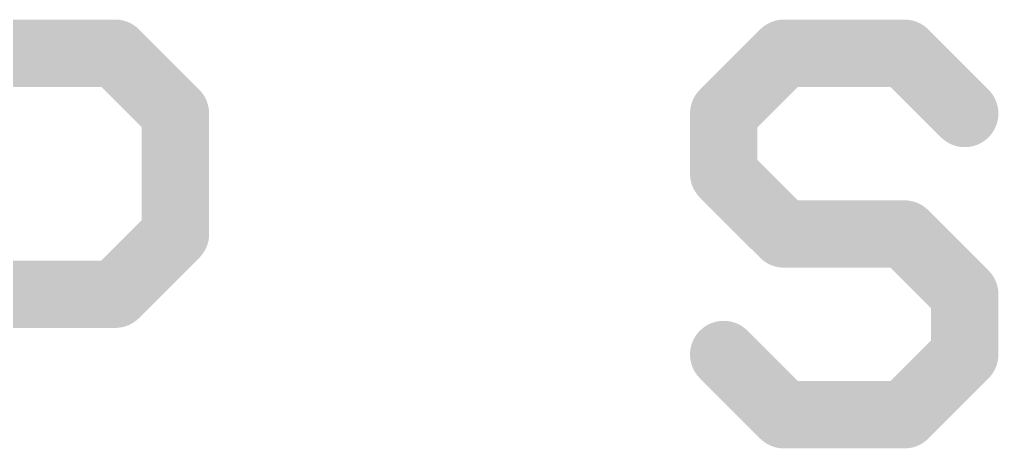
# Model space of a CAD drawing. Extents: x -15.6 to 66.2, y -11.4 to 53.5.
# Drawn here: x 40.25 to 44.311, y 8.509 to 10.288 of the extents above; entities that cross this region are included whole.
import ezdxf

# ---------------------------------------------------------------- set-up
doc = ezdxf.new("R2010")
doc.units = 0
doc.layers.add('21', color=41, linetype='CONTINUOUS')

msp = doc.modelspace()

# ---------------------------------------------------------------- linework, layer by layer
at = {"layer": '21', "const_width": 0.2794}
for points in [[(39.8969, 10.1486), (40.6469, 10.1486)], [(40.6469, 10.1486), (40.8968, 9.8986)], [(43.4212, 10.1486), (43.1712, 9.8986)], [(43.9212, 10.1486), (43.4212, 10.1486)], [(44.1712, 9.8986), (43.9212, 10.1486)], [(40.8968, 9.8986), (40.8968, 9.3986)], [(43.1712, 9.8986), (43.1712, 9.6486)], [(43.1712, 9.6486), (43.4212, 9.3986)], [(40.8968, 9.3986), (40.6469, 9.1487)], [(43.4212, 9.3986), (43.9212, 9.3986)], [(43.9212, 9.3986), (44.1712, 9.1487)], [(40.6469, 9.1487), (39.8969, 9.1487)], [(44.1712, 9.1487), (44.1712, 8.8987)], [(43.4212, 8.6487), (43.1712, 8.8987)], [(44.1712, 8.8987), (43.9212, 8.6487)], [(43.9212, 8.6487), (43.4212, 8.6487)]]:
    msp.add_lwpolyline(points, dxfattribs=at)
at = {"layer": '21', "const_width": 0.1397}
for points in [[(40.6963, 10.198, 1), (40.5975, 10.0992)], [(40.6469, 10.0787, 1), (40.6469, 10.2184)], [(43.4212, 10.2184, 1), (43.4212, 10.0787)], [(43.4706, 10.0992, 1), (43.3718, 10.198)], [(43.9706, 10.198, 1), (43.8718, 10.0992)], [(43.9212, 10.0787, 1), (43.9212, 10.2184)], [(40.9667, 9.8986, 1), (40.827, 9.8986)], [(43.2411, 9.8986, 1), (43.1014, 9.8986)], [(40.8474, 9.8492, 1), (40.9462, 9.948)], [(43.1218, 9.948, 1), (43.2206, 9.8492)], [(44.1218, 9.8492, 1), (44.2205, 9.948)], [(43.2206, 9.698, 1), (43.1218, 9.5992)], [(43.1014, 9.6486, 1), (43.2411, 9.6486)], [(40.9462, 9.3492, 1), (40.8474, 9.448)], [(43.4212, 9.4685, 1), (43.4212, 9.3288)], [(43.3718, 9.3492, 1), (43.4706, 9.448)], [(43.9706, 9.448, 1), (43.8718, 9.3492)], [(43.9212, 9.3288, 1), (43.9212, 9.4685)], [(40.827, 9.3986, 1), (40.9667, 9.3986)], [(40.5975, 9.1981, 1), (40.6963, 9.0993)], [(40.6469, 9.0788, 1), (40.6469, 9.2185)], [(44.241, 9.1487, 1), (44.1013, 9.1487)], [(44.1218, 9.0993, 1), (44.2205, 9.1981)], [(43.2206, 8.9481, 1), (43.1218, 8.8493)], [(44.2205, 8.8493, 1), (44.1218, 8.9481)], [(44.1013, 8.8987, 1), (44.241, 8.8987)], [(43.4212, 8.7186, 1), (43.4212, 8.5788)], [(43.9212, 8.5788, 1), (43.9212, 8.7186)], [(43.3718, 8.5993, 1), (43.4706, 8.6981)], [(43.8718, 8.6981, 1), (43.9706, 8.5993)]]:
    msp.add_lwpolyline(points, format="xyb", dxfattribs=at)

doc.saveas('drawing.dxf')
